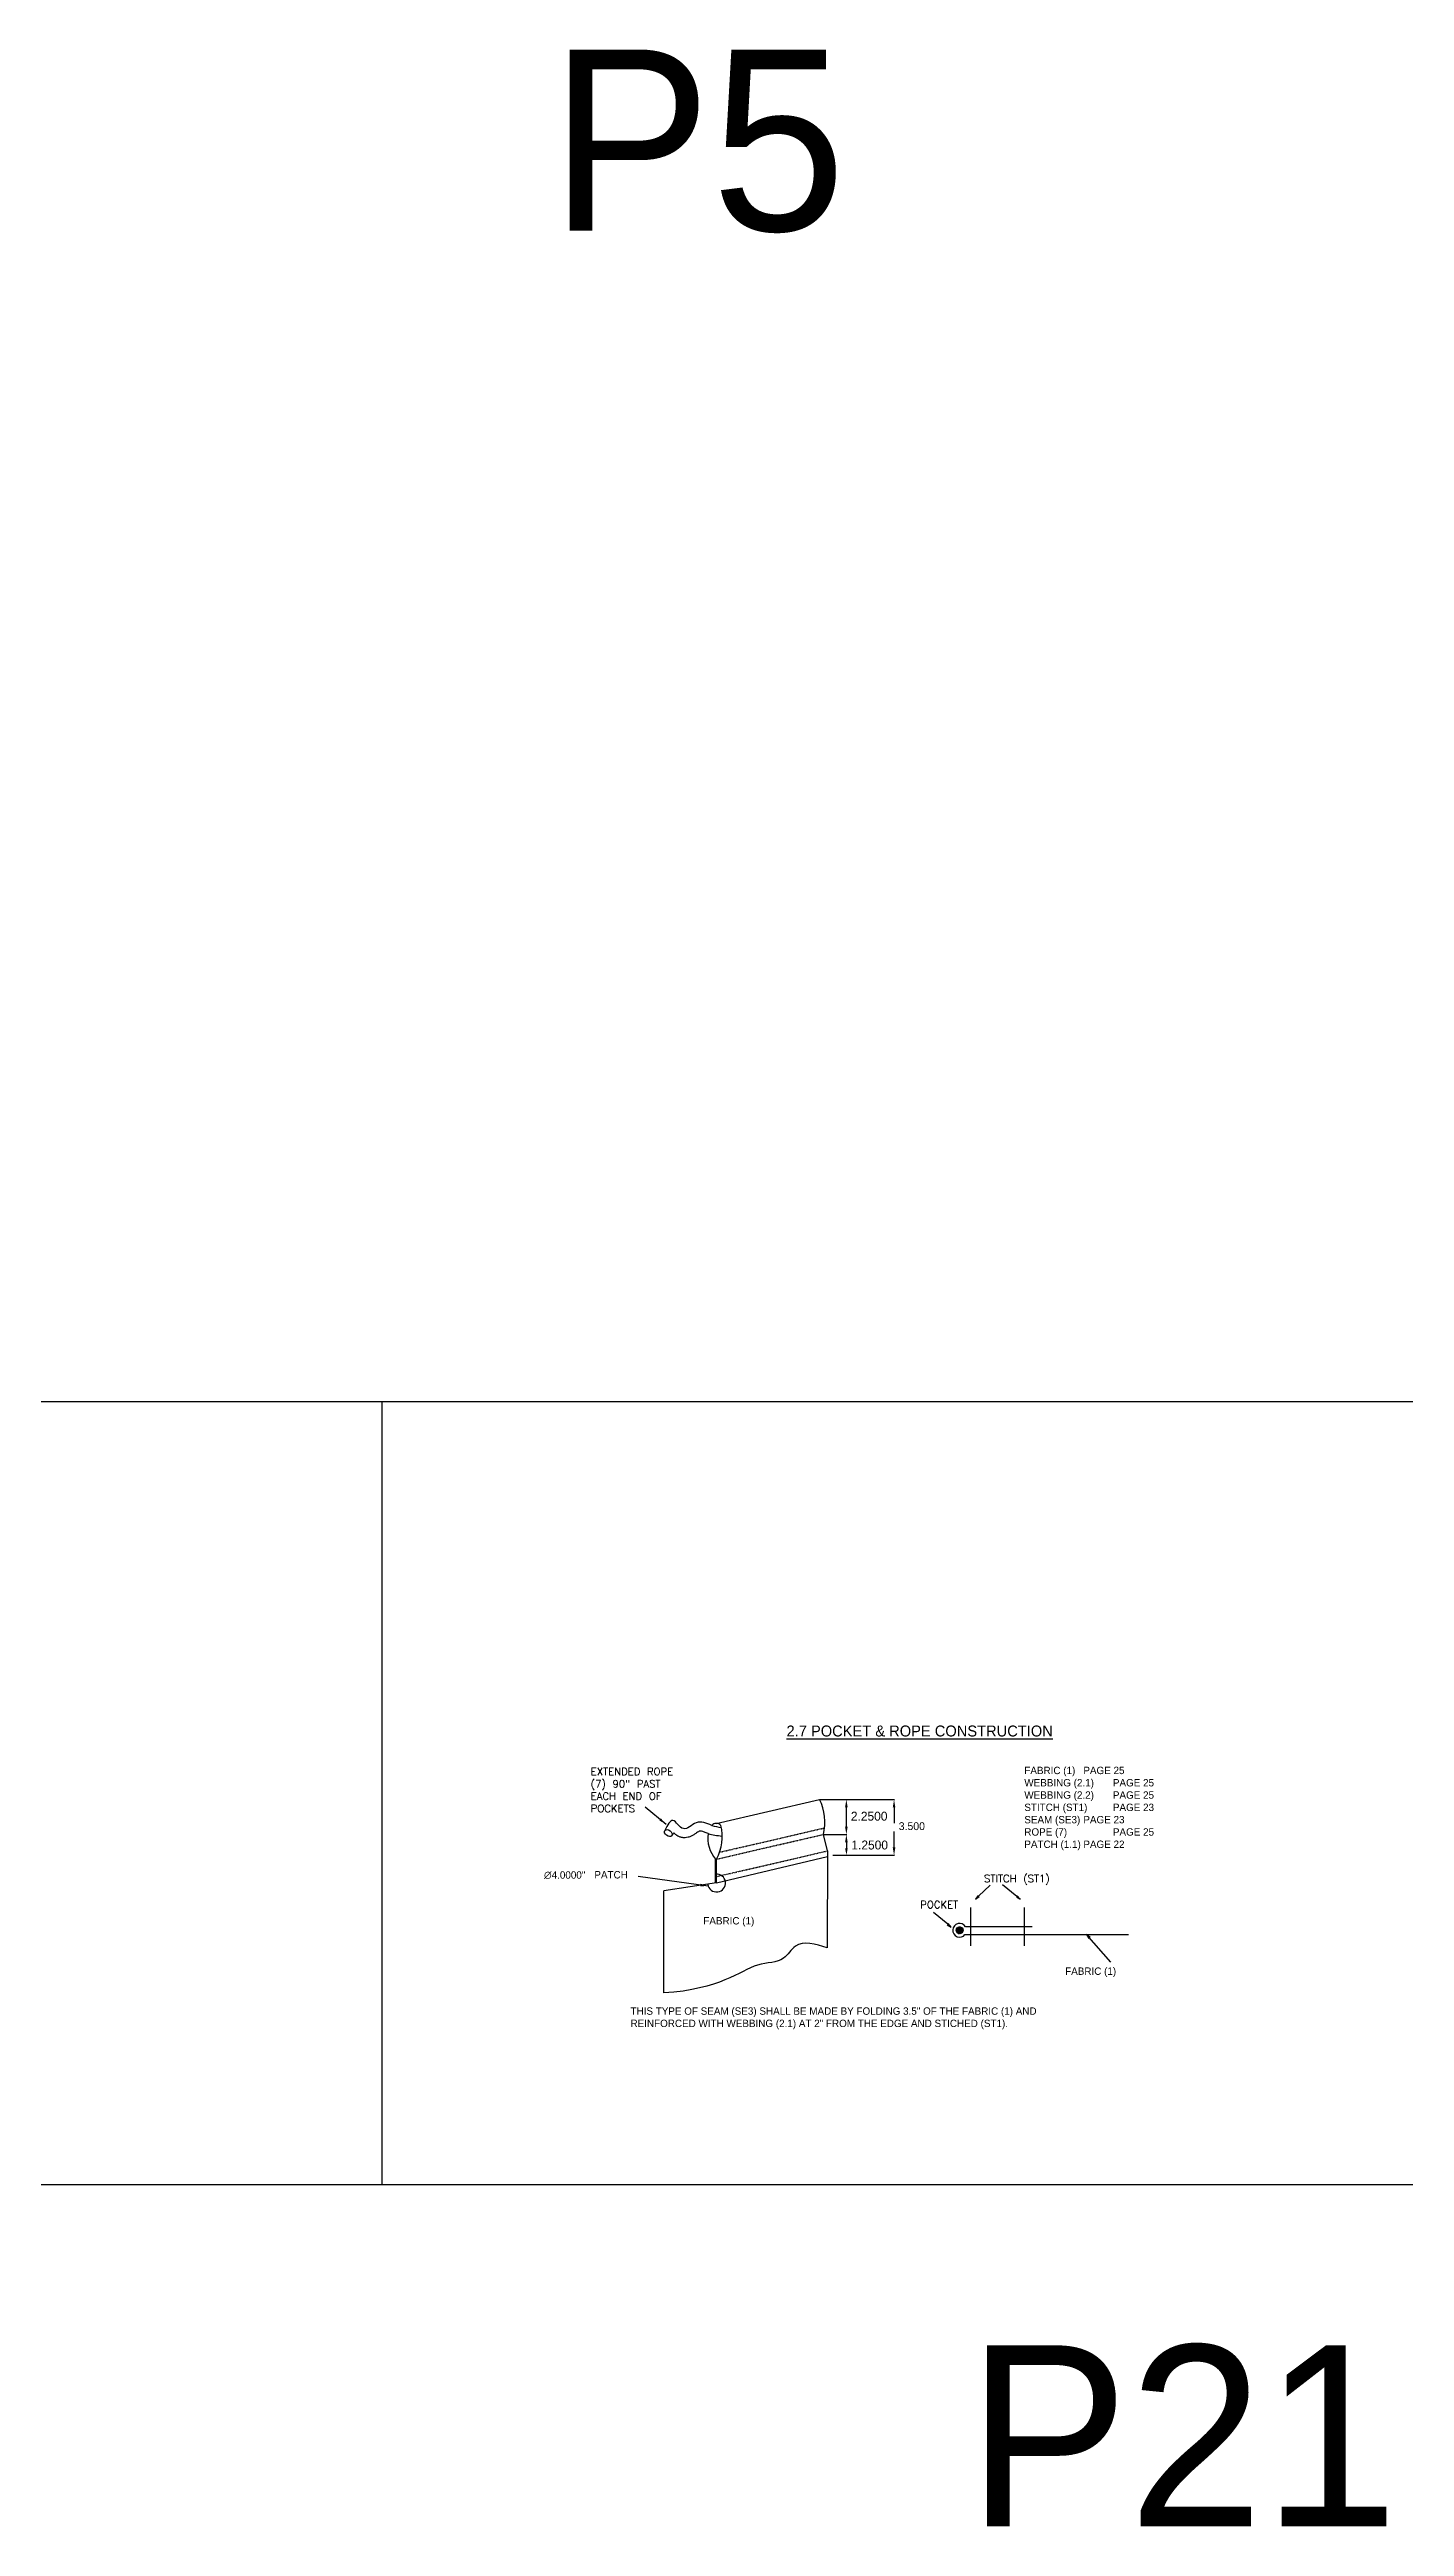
# Model space of a CAD drawing. Header units: inches. Extents: x 1631 to 16634, y 11819 to 13981.
# Drawn here: x 8083 to 8689, y 11843 to 12950 of the extents above; entities that cross this region are included whole.
import ezdxf

# ---------------------------------------------------------------- set-up
doc = ezdxf.new("R2010")
doc.units = ezdxf.units.IN
doc.header["$MEASUREMENT"] = 0
doc.linetypes.add('HIDDEN', pattern=[0.375, 0.25, -0.125])
for name, color, linetype in [('DIMENSION', 7, 'Continuous'), ('Object', 7, 'Continuous'), ('STECH', 7, 'HIDDEN'), ('TEXT', 7, 'Continuous')]:
    doc.layers.add(name, color=color, linetype=linetype)
doc.styles.add('style1', font='txt.shx')
doc.dimstyles.get("Standard").update_dxf_attribs({"dimtxt": 2.5, "dimasz": 3.5, "dimexe": 0.18, "dimexo": 0.0625, "dimgap": 0.09, "dimtad": 0, "dimtih": 1, "dimtoh": 1, "dimdec": 4, "dimzin": 0, "dimdsep": 46, "dimlunit": 3, "dimtxsty": 'Standard', "dimcen": 0.09, "dimadec": 0, "dimazin": 0, "dimtfac": 1, "dimtdec": 4, "dimtofl": 0, "dimtmove": 0, "dimatfit": 3, "dimfxl": 0, "dimtolj": 1, "dimtzin": 0, "dimarcsym": 0})

# ---------------------------------------------------------------- blocks, each defined once
blk = doc.blocks.new('_OPEN')
at = {"color": 0, "linetype": 'ByBlock'}
for p, q in [((-1, 0.17), (0, 0)), ((0, 0), (-1, -0.17)), ((0, 0), (-1, 0))]:
    blk.add_line(p, q, dxfattribs=at)

msp = doc.modelspace()

# ---------------------------------------------------------------- hatches: boundary and pattern name
at = {"layer": 'Object'}
h = msp.add_hatch(dxfattribs=at)
h.set_pattern_fill('ANSI35', color=256, scale=2, style=0)
h.set_pattern_definition([(135, (22293.1981, 13198.0505), (0.35355339, 0.35355339), []), (135, (22292.84456, 13198.0505), (0.35355339, 0.35355339), [0.625, -0.125, 0, -0.125])])
h.paths.add_polyline_path([(8488.12473, 12109.28244, -1), (8491.24688, 12109.28244, -1)])

# ---------------------------------------------------------------- linework, layer by layer
at = {"layer": 'DIMENSION'}
for p, q in [((8427.11759, 12167.72314), (8432.78007, 12167.72314)), ((8427.11759, 12167.72314), (8460.5643, 12167.72314)), ((8439.06575, 12155.61724), (8439.06575, 12164.22314)), ((8460.3843, 12164.22314), (8460.3843, 12157.12377)), ((8428.69978, 12152.11724), (8432.78007, 12152.11724)), ((8428.92765, 12152.11724), (8439.24575, 12152.11724)), ((8439.06575, 12148.61724), (8439.06575, 12145.91133)), ((8460.3843, 12146.3444), (8460.3843, 12153.44377)), ((8433.05898, 12142.8444), (8460.5643, 12142.8444)), ((8494.60726, 12119.49349), (8494.60726, 12102.3046)), ((8518.55149, 12119.49349), (8518.55149, 12102.3046)), ((8492.08426, 12107.37501), (8565.14844, 12107.37501)), ((8522.05949, 12110.84322), (8492.32301, 12110.84322))]:
    msp.add_line(p, q, dxfattribs=at)
for centre, radius, start, end in [((8391.36507, 12150.39996), 14.23811, 171.47628716, 220.91837138), ((8381.00641, 12130.42381), 4, 188.48761596, 95.74300398)]:
    msp.add_arc(centre, radius, start, end, dxfattribs=at)
for points in [[(8438.48241, 12164.22314), (8439.64908, 12164.22314), (8439.06575, 12167.72314)], [(8459.80097, 12164.22314), (8460.96763, 12164.22314), (8460.3843, 12167.72314)], [(8438.48241, 12155.61724), (8439.64908, 12155.61724), (8439.06575, 12152.11724)], [(8438.48241, 12148.61724), (8439.64908, 12148.61724), (8439.06575, 12152.11724)], [(8438.48241, 12145.91133), (8439.64908, 12145.91133), (8439.13793, 12142.8444)], [(8459.80097, 12146.3444), (8460.96763, 12146.3444), (8460.3843, 12142.8444)]]:
    msp.add_solid(points, dxfattribs=at)
at = {"layer": 'Object'}
for p, q in [((8380.88876, 12157.03142), (8427.05509, 12167.72314)), ((8430.57146, 12144.7495), (8428.85621, 12152.15584)), ((8380.60614, 12130.42381), (8380.60614, 12141.07424)), ((8381.00641, 12130.42845), (8430.56753, 12142.26433)), ((8381.00641, 12130.42381), (8381.00641, 12141.07424)), ((8430.57146, 12144.7495), (8430.50303, 12101.42074)), ((8357.44872, 12081.24867), (8357.44872, 12126.88531))]:
    msp.add_line(p, q, dxfattribs=at)
at = {"layer": 'Object', "ltscale": 0.01}
for p, q in [((8381.00641, 12141.07424), (8380.22657, 12141.07424)), ((8381.00641, 12133.27067), (8380.22657, 12133.27067))]:
    msp.add_line(p, q, dxfattribs=at)
at = {"layer": 'Object', "ltscale": 0.015}
msp.add_line((8381.00641, 12130.42845), (8357.44872, 12126.88531), dxfattribs=at)
at = {"layer": 'Object'}
msp.add_circle((8489.68581, 12109.28244), 1.56108, dxfattribs=at)
for centre, radius, start, end in [((8407.62791, 12157.70245), 21.85931, 345.24455896, 27.28504203), ((8380.88876, 12154.1661), 2.86532, 44.87180629, 135.12819371), ((8362.77913, 12151.05911), 20.78296, 331.28614605, 14.28625141), ((8489.68581, 12109.28244), 3.06445, 30.61842421, 321.50552624)]:
    msp.add_arc(centre, radius, start, end, dxfattribs=at)
at = {"layer": 'Object', "ltscale": 0.01}
for centre, radius, start, end in [((8388.02067, 12193.71736), 42.58277, 255.39634236, 263.73103844), ((8385.5014, 12176.36098), 21.23902, 251.7728246, 263.56472258)]:
    msp.add_arc(centre, radius, start, end, dxfattribs=at)
at = {"layer": 'Object'}
msp.add_open_spline([(8430.50303, 12101.42074), (8425.19467, 12103.06858), (8417.07827, 12105.5881), (8410.79223, 12094.42929), (8395.78363, 12095.70674), (8382.55791, 12082.78303), (8357.44872, 12081.24867)], degree=3, knots=[0, 0, 0, 0, 14.2408464585, 21.774003175, 33.0946864511, 54.3145376897, 54.3145376897, 54.3145376897, 54.3145376897], dxfattribs=at)
at = {"layer": 'STECH', "ltscale": 0.015}
for p, q in [((8381.00641, 12141.07424), (8428.76634, 12152.13502)), ((8382.38665, 12144.1688), (8429.32437, 12155.03917)), ((8381.00641, 12133.27067), (8430.57146, 12144.7495))]:
    msp.add_line(p, q, dxfattribs=at)
at = {"layer": 'TEXT'}
for p, q in [((7631.41637, 12345.62554), (8231.41637, 12345.62554)), ((8231.41637, 12345.62554), (8231.41637, 11995.62554)), ((8231.41637, 12345.62554), (8231.41637, 11995.62554)), ((8231.41637, 12345.62554), (8231.41637, 11995.62554)), ((8231.41637, 12345.62554), (8831.41637, 12345.62554)), ((8231.41637, 12345.62554), (8231.41637, 11995.62554)), ((8498.21, 12124.55966), (8503.3962, 12129.46993)), ((8515.27142, 12124.39283), (8508.93969, 12129.65475)), ((8484.3804, 12111.99443), (8478.04867, 12117.25636)), ((8557.3653, 12095.05786), (8546.42976, 12107.37501)), ((7631.41637, 11995.62554), (8231.41637, 11995.62554)), ((8231.41637, 11995.62554), (8831.41637, 11995.62554))]:
    msp.add_line(p, q, dxfattribs=at)
at = {"layer": 'TEXT', "ltscale": 0.015}
msp.add_ellipse((8359.44818, 12152.76629), major_axis=(-1.55278, 1.17648), ratio=0.6641691141, dxfattribs=at)
msp.add_spline([(8378.85814, 12156.18765), (8371.88471, 12157.3136), (8366.18535, 12154.72066), (8361.52226, 12158.35078), (8357.89541, 12153.94277)], degree=3, dxfattribs=at)
msp.add_open_spline([(8361.82839, 12152.86826), (8361.71552, 12152.64339), (8361.5994, 12152.40892), (8360.91657, 12151.47384)], degree=3, dxfattribs=at)
msp.add_open_spline([(8377.28423, 12152.51031), (8376.97307, 12152.64349), (8376.67596, 12152.77055), (8375.83713, 12153.11809), (8375.33778, 12153.30766), (8374.49792, 12153.56484), (8374.16107, 12153.63047), (8373.76587, 12153.6647), (8373.6531, 12153.65993), (8373.51281, 12153.64176), (8373.46862, 12153.63192), (8373.40568, 12153.61263), (8373.38684, 12153.60611), (8373.33537, 12153.58602), (8373.28117, 12153.56245), (8373.12536, 12153.48241), (8373.02622, 12153.42705), (8372.68116, 12153.21865), (8372.3891, 12153.02315), (8371.7103, 12152.56023), (8371.3239, 12152.29291), (8370.50842, 12151.78831), (8370.10161, 12151.55404), (8369.2372, 12151.15703), (8368.8038, 12150.98858), (8367.89033, 12150.75359), (8367.42947, 12150.67546), (8366.42984, 12150.63799), (8365.89116, 12150.6813), (8365.15028, 12150.853), (8364.94589, 12150.9125), (8364.56612, 12151.04352), (8364.38741, 12151.11559), (8363.88218, 12151.34351), (8363.58653, 12151.51041), (8362.82302, 12151.99791), (8362.42707, 12152.32456), (8361.99349, 12152.71403), (8361.90948, 12152.79167), (8361.82839, 12152.86826)], degree=3, knots=[0, 0, 0, 0, 0.9310107916, 0.9310107916, 2.7683276829, 2.7683276829, 4.6056445743, 4.6056445743, 5.8493534263, 5.8493534263, 6.680428822, 6.680428822, 7.0344313469, 7.0344313469, 7.5979706549, 7.5979706549, 8.1615099629, 8.1615099629, 9.2830449444, 9.2830449444, 10.4045799259, 10.4045799259, 11.3090883507, 11.3090883507, 12.0356617571, 12.0356617571, 12.638072913, 12.638072913, 13.2404840689, 13.2404840689, 13.4707289528, 13.4707289528, 13.7009738367, 13.7009738367, 14.1614636045, 14.1614636045, 15.0245070108, 15.0245070108, 15.2423682933, 15.2423682933, 15.2423682933, 15.2423682933], dxfattribs=at)

# ---------------------------------------------------------------- block references
at = {"layer": 'DIMENSION', "xscale": -1.999999999999444, "yscale": 2, "zscale": 2, "rotation": 310.7606201420627}
msp.add_blockref('_OPEN', (8546.42976, 12107.37501), dxfattribs=at)
at = {"layer": 'TEXT', "yscale": 2, "zscale": 2}
for p, xscale, rotation in [((8496.81747, 12123.12408), -2.000000000000151, 45.87220988259326), ((8516.81747, 12123.12408), -2.00000000000032, 140.6265026176473), ((8485.92646, 12110.72569), -2.00000000000032, 140.6265026176473)]:
    msp.add_blockref('_OPEN', p, dxfattribs=dict(at, xscale=xscale, rotation=rotation))

# ---------------------------------------------------------------- texts
at = {"layer": 'DIMENSION'}
for s, insert, char_height, attachment_point in [('2.2500', (8449.25906, 12160.26658), 4, 5), ('1.2500', (8449.48712, 12147.38012), 4, 5), ('3.500', (8468.3328, 12155.80927), 3.5, 5), ('∅4.0000"', (8313.11242, 12133.89394), 3.3, 5), ('PATCH', (8341.35404, 12132.40304), 3.3, 9)]:
    msp.add_mtext(s, dxfattribs=dict(at, insert=insert, char_height=char_height, attachment_point=attachment_point))
at = {"layer": 'TEXT'}
for s, p in [('P5', (8306.43625, 12869.09384)), ('P21', (8493.01954, 11842.75973))]:
    msp.add_text(s, height=80.977854, dxfattribs=at).set_placement(p)
at = {"layer": 'TEXT', "ltscale": 0.015, "style": 'style1'}
for s, p in [('STITCH (ST1)', (8500.61741, 12130.75389)), ('POCKET', (8472.06552, 12119.0867))]:
    msp.add_text(s, height=3.3, dxfattribs=at).set_placement(p)
at = {"layer": 'TEXT', "width": 210.3834797, "attachment_point": 1}
for s, insert, char_height in [('\\pt136.338;{\\H1x;\\L\\C0;2.7 POCKET & ROPE CONSTRUCTION \\C256;}', (8412.31339, 12200.82239), 4.9), ('FABRIC (1) ^IPAGE 25\\PWEBBING (2.1)^IPAGE 25\\PWEBBING (2.2)^IPAGE 25\\PSTITCH (ST1)^IPAGE 23\\PSEAM (SE3)^IPAGE 23\\PROPE (7)^I^IPAGE 25\\PPATCH (1.1)^IPAGE 22', (8518.62322, 12182.39659), 3.3), ('\\pt91.8192;{\\C0;THIS TYPE OF SEAM (SE3) SHALL BE MADE BY FOLDING 3.5" OF THE FABRIC (1) AND REINFORCED WITH WEBBING (2.1) AT 2" FROM THE EDGE AND STICHED (ST1).\\H0.9091x; }', (8342.55629, 12074.81869), 3.3)]:
    msp.add_mtext(s, dxfattribs=dict(at, insert=insert, char_height=char_height))
at = {"layer": 'TEXT', "ltscale": 0.01, "insert": (8324.76106, 12181.89295), "char_height": 3.3, "width": 41.7059694, "attachment_point": 1, "style": 'style1'}
msp.add_mtext('EXTENDED ROPE (7) 90" PAST EACH END OF POCKETS', dxfattribs=at)
at = {"layer": 'TEXT', "linetype": 'Continuous', "char_height": 3.3, "width": 37.7677724, "attachment_point": 1}
for insert in [(8375.10404, 12115.17972), (8536.88398, 12092.66486)]:
    msp.add_mtext('FABRIC (1)', dxfattribs=dict(at, insert=insert))

# ---------------------------------------------------------------- leaders
at = {"layer": 'DIMENSION'}
for points in [[(8358.50214, 12156.61829), (8349.07036, 12164.31483)], [(8377.24743, 12129.05628), (8345.99683, 12133.27601)]]:
    msp.add_leader(points, dimstyle='Standard', override={"dimgap": 0.09, "dimtad": 0}, dxfattribs=at)

doc.saveas('drawing.dxf')
